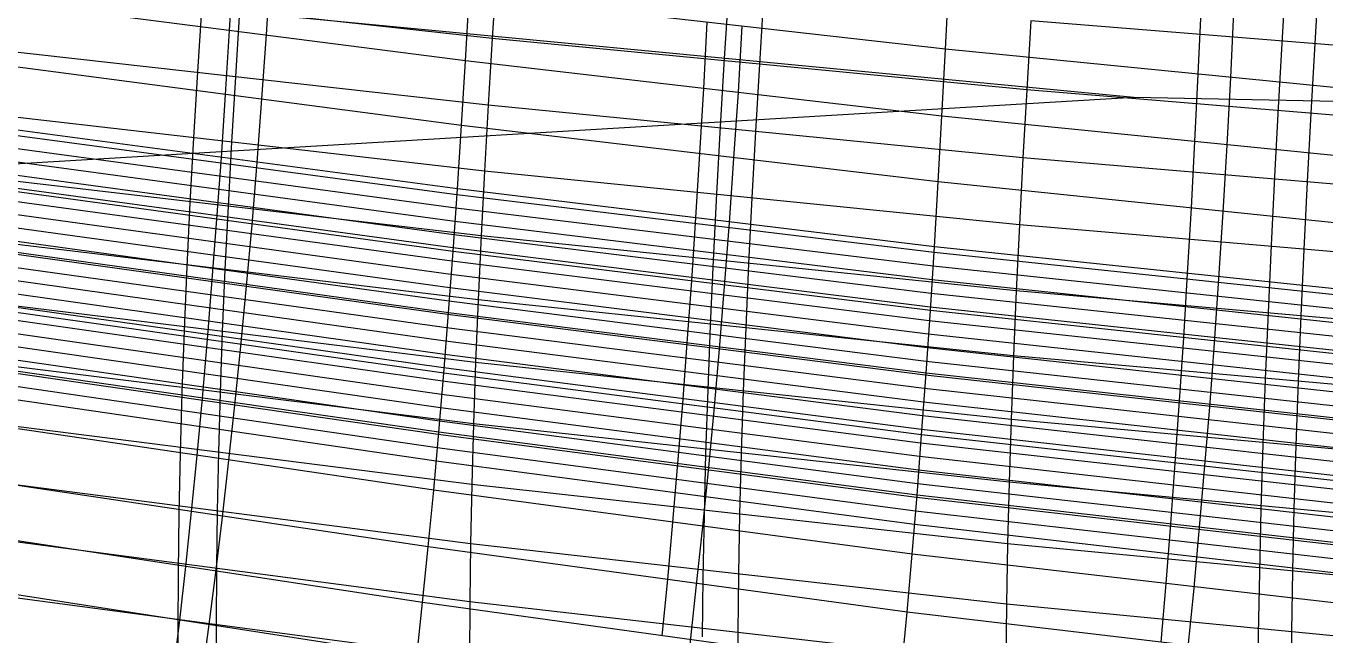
# Model space of a CAD drawing. Extents: x -530 to 530, y -2 to 255.
# Drawn here: x -324.9 to -270.1, y 64.2 to 89.9 of the extents above; entities that cross this region are included whole.
import ezdxf

# ---------------------------------------------------------------- set-up
doc = ezdxf.new("R2010")
doc.units = 0
doc.header["$MEASUREMENT"] = 0
doc.layers.add('default', color=7, linetype='Continuous')

msp = doc.modelspace()

# ---------------------------------------------------------------- linework, layer by layer
at = {"layer": 'default', "color": 1, "linetype": 'Continuous'}
for p, q in [((-278.156, 86.86, 428.865), (-423.606, 100.771, 290.836)), ((-278.156, 86.86, 428.865), (-384.193, 80.548, 258.226)), ((-37.205, 82.139, 735.491), (-278.156, 86.86, 428.865))]:
    msp.add_line(p, q, dxfattribs=at)
at = {"layer": 'default', "color": 3, "linetype": 'Continuous'}
for p, q in [((-286.102, 88.897, 83.996), (-285.891, 93.084, 84.09)), ((-306.342, 88.411, 95.353), (-326.222, 90.953, 106.517)), ((-306.342, 88.411, 95.353), (-306.185, 91.172, 95.42)), ((-286.102, 88.897, 83.996), (-306.185, 91.172, 95.42)), ((-286.25, 86.081, 83.921), (-286.102, 88.897, 83.996)), ((-264.781, 86.803, 74.164), (-286.102, 88.897, 83.996)), ((-306.507, 85.691, 95.269), (-326.396, 88.292, 106.441)), ((-306.507, 85.691, 95.269), (-306.342, 88.411, 95.353)), ((-286.25, 86.081, 83.921), (-306.342, 88.411, 95.353)), ((-286.404, 83.306, 83.829), (-286.25, 86.081, 83.921)), ((-264.92, 83.936, 74.083), (-286.25, 86.081, 83.921)), ((-306.681, 83.012, 95.166), (-326.579, 85.671, 106.346)), ((-306.681, 83.012, 95.166), (-306.507, 85.691, 95.269)), ((-286.404, 83.306, 83.829), (-306.507, 85.691, 95.269)), ((-286.568, 80.573, 83.717), (-286.404, 83.306, 83.829)), ((-265.064, 81.112, 73.985), (-286.404, 83.306, 83.829)), ((-306.863, 80.381, 95.044), (-326.77, 83.097, 106.233)), ((-306.863, 80.381, 95.044), (-306.681, 83.012, 95.166)), ((-286.568, 80.573, 83.717), (-306.681, 83.012, 95.166)), ((-307.055, 77.792, 94.902), (-326.971, 80.565, 106.101)), ((-286.739, 77.889, 83.586), (-286.568, 80.573, 83.717)), ((-265.217, 78.329, 73.865), (-286.568, 80.573, 83.717)), ((-307.055, 77.792, 94.902), (-306.863, 80.381, 95.044)), ((-286.739, 77.889, 83.586), (-306.863, 80.381, 95.044)), ((-307.254, 75.251, 94.743), (-327.181, 78.079, 105.952)), ((-307.254, 75.251, 94.743), (-307.055, 77.792, 94.902)), ((-286.918, 75.248, 83.434), (-307.055, 77.792, 94.902)), ((-286.918, 75.248, 83.434), (-286.739, 77.889, 83.586)), ((-265.376, 75.596, 73.726), (-286.739, 77.889, 83.586)), ((-307.462, 72.759, 94.563), (-327.4, 75.642, 105.784)), ((-307.462, 72.759, 94.563), (-307.254, 75.251, 94.743)), ((-287.105, 72.656, 83.263), (-307.254, 75.251, 94.743)), ((-287.105, 72.656, 83.263), (-286.918, 75.248, 83.434)), ((-265.544, 72.907, 73.565), (-286.918, 75.248, 83.434)), ((-307.68, 70.316, 94.361), (-327.629, 73.252, 105.594)), ((-307.68, 70.316, 94.361), (-307.462, 72.759, 94.563)), ((-287.301, 70.114, 83.072), (-307.462, 72.759, 94.563)), ((-287.301, 70.114, 83.072), (-287.105, 72.656, 83.263)), ((-265.719, 70.268, 73.385), (-287.105, 72.656, 83.263)), ((-307.909, 67.924, 94.137), (-327.869, 70.913, 105.383)), ((-307.909, 67.924, 94.137), (-307.68, 70.316, 94.361)), ((-287.506, 67.621, 82.857), (-307.68, 70.316, 94.361)), ((-287.506, 67.621, 82.857), (-287.301, 70.114, 83.072)), ((-265.901, 67.68, 73.183), (-287.301, 70.114, 83.072)), ((-308.146, 65.582, 93.893), (-328.118, 68.622, 105.153)), ((-308.146, 65.582, 93.893), (-307.909, 67.924, 94.137)), ((-287.72, 65.181, 82.62), (-307.909, 67.924, 94.137)), ((-287.72, 65.181, 82.62), (-287.506, 67.621, 82.857)), ((-266.093, 65.141, 72.958), (-287.506, 67.621, 82.857)), ((-308.392, 63.294, 93.629), (-328.377, 66.384, 104.904)), ((-308.392, 63.294, 93.629), (-308.146, 65.582, 93.893)), ((-287.943, 62.791, 82.362), (-308.146, 65.582, 93.893)), ((-287.943, 62.791, 82.362), (-287.72, 65.181, 82.62)), ((-266.294, 62.656, 72.709), (-287.72, 65.181, 82.62))]:
    msp.add_line(p, q, dxfattribs=at)
at = {"layer": 'default', "color": 7, "linetype": 'Continuous'}
for p, q in [((-316.282, 89.682, 100.935), (-316.12, 92.412, 100.999)), ((-275.442, 87.85, 79.08), (-275.238, 92.075, 79.178)), ((-270.359, 92.11, 30.302), (-270.532, 89.138, 30.129)), ((-293.765, 91.156, 40.24), (-293.942, 88.271, 40.093)), ((-315.862, 90.522, 52.228), (-316.039, 87.734, 52.11)), ((-296.296, 87.246, 89.637), (-296.143, 90.034, 89.708)), ((-316.451, 86.992, 100.855), (-316.282, 89.682, 100.935)), ((-270.532, 89.138, 30.129), (-270.696, 86.204, 29.973)), ((-293.942, 88.271, 40.093), (-294.108, 85.43, 39.967)), ((-316.039, 87.734, 52.11), (-316.203, 84.987, 52.015)), ((-275.585, 85.008, 79.002), (-275.442, 87.85, 79.08)), ((-296.456, 84.499, 89.549), (-296.296, 87.246, 89.637)), ((-316.63, 84.342, 100.756), (-316.451, 86.992, 100.855)), ((-270.696, 86.204, 29.973), (-270.849, 83.314, 29.839)), ((-316.203, 84.987, 52.015), (-316.35, 82.283, 51.947)), ((-294.108, 85.43, 39.967), (-294.261, 82.631, 39.864)), ((-275.734, 82.209, 78.907), (-275.585, 85.008, 79.002)), ((-296.625, 81.793, 89.441), (-296.456, 84.499, 89.549)), ((-316.817, 81.739, 100.638), (-316.63, 84.342, 100.756)), ((-270.849, 83.314, 29.839), (-270.991, 80.466, 29.729)), ((-316.35, 82.283, 51.947), (-316.481, 79.621, 51.907)), ((-294.261, 82.631, 39.864), (-294.4, 79.875, 39.79)), ((-275.892, 79.451, 78.791), (-275.734, 82.209, 78.907)), ((-317.013, 79.178, 100.502), (-316.817, 81.739, 100.638)), ((-296.801, 79.135, 89.315), (-296.625, 81.793, 89.441)), ((-270.991, 80.466, 29.729), (-271.119, 77.663, 29.649)), ((-316.481, 79.621, 51.907), (-316.592, 77.007, 51.901)), ((-294.4, 79.875, 39.79), (-294.522, 77.162, 39.745)), ((-276.057, 76.742, 78.656), (-275.892, 79.451, 78.791)), ((-317.217, 76.665, 100.347), (-317.013, 79.178, 100.502)), ((-296.986, 76.52, 89.168), (-296.801, 79.135, 89.315)), ((-271.119, 77.663, 29.649), (-271.233, 74.904, 29.598)), ((-316.592, 77.007, 51.901), (-316.685, 74.438, 51.927)), ((-294.522, 77.162, 39.745), (-294.626, 74.499, 39.735)), ((-276.231, 74.077, 78.499), (-276.057, 76.742, 78.656)), ((-317.431, 74.201, 100.173), (-317.217, 76.665, 100.347)), ((-297.18, 73.953, 89.003), (-296.986, 76.52, 89.168)), ((-294.626, 74.499, 39.735), (-294.713, 71.88, 39.758)), ((-271.233, 74.904, 29.598), (-271.329, 72.195, 29.585)), ((-317.655, 71.784, 99.977), (-317.431, 74.201, 100.173)), ((-316.685, 74.438, 51.927), (-316.757, 71.916, 51.988)), ((-297.381, 71.437, 88.817), (-297.18, 73.953, 89.003)), ((-276.412, 71.462, 78.324), (-276.231, 74.077, 78.499)), ((-317.889, 69.418, 99.76), (-317.655, 71.784, 99.977)), ((-316.757, 71.916, 51.988), (-316.81, 69.444, 52.082)), ((-294.713, 71.88, 39.758), (-294.78, 69.311, 39.819)), ((-271.329, 72.195, 29.585), (-271.409, 69.532, 29.606)), ((-297.593, 68.968, 88.609), (-297.381, 71.437, 88.817)), ((-276.601, 68.897, 78.127), (-276.412, 71.462, 78.324)), ((-318.132, 67.102, 99.523), (-317.889, 69.418, 99.76)), ((-316.81, 69.444, 52.082), (-316.841, 67.023, 52.213)), ((-294.78, 69.311, 39.819), (-294.829, 66.791, 39.913)), ((-271.409, 69.532, 29.606), (-271.471, 66.918, 29.666)), ((-297.814, 66.552, 88.378), (-297.593, 68.968, 88.609)), ((-276.799, 66.381, 77.907), (-276.601, 68.897, 78.127)), ((-318.384, 64.839, 99.267), (-318.132, 67.102, 99.523)), ((-316.841, 67.023, 52.213), (-316.852, 64.652, 52.378)), ((-271.471, 66.918, 29.666), (-271.516, 64.356, 29.76)), ((-298.044, 64.186, 88.127), (-297.814, 66.552, 88.378)), ((-294.829, 66.791, 39.913), (-294.858, 64.325, 40.046)), ((-277.007, 63.919, 77.664), (-276.799, 66.381, 77.907)), ((-318.648, 62.63, 98.986), (-318.384, 64.839, 99.267)), ((-316.852, 64.652, 52.378), (-316.84, 62.335, 52.584)), ((-294.858, 64.325, 40.046), (-294.868, 61.909, 40.215)), ((-271.516, 64.356, 29.76), (-271.543, 61.848, 29.895))]:
    msp.add_line(p, q, dxfattribs=at)
at = {"layer": 'default', "color": 4, "linetype": 'Continuous'}
for p, q in [((-314.725, 89.515, 103.636), (-314.555, 92.265, 103.711)), ((-271.731, 92.389, 27.062), (-271.905, 89.397, 26.887)), ((-274.067, 87.71, 81.991), (-273.878, 91.992, 82.097)), ((-295.247, 91.416, 37.106), (-295.426, 88.509, 36.958)), ((-317.46, 90.764, 49.181), (-317.639, 87.95, 49.062)), ((-294.832, 87.083, 92.436), (-294.672, 89.891, 92.518)), ((-314.922, 86.803, 103.511), (-314.725, 89.515, 103.636)), ((-271.905, 89.397, 26.887), (-272.071, 86.44, 26.73)), ((-295.426, 88.509, 36.958), (-295.595, 85.642, 36.83)), ((-317.639, 87.95, 49.062), (-317.807, 85.17, 48.965)), ((-274.217, 84.849, 81.902), (-274.067, 87.71, 81.991)), ((-315.128, 84.13, 103.367), (-314.922, 86.803, 103.511)), ((-295.018, 84.313, 92.302), (-294.832, 87.083, 92.436)), ((-272.071, 86.44, 26.73), (-272.227, 83.523, 26.594)), ((-295.595, 85.642, 36.83), (-295.752, 82.809, 36.725)), ((-317.807, 85.17, 48.965), (-317.957, 82.427, 48.896)), ((-274.391, 82.026, 81.758), (-274.217, 84.849, 81.902)), ((-315.338, 81.503, 103.212), (-315.128, 84.13, 103.367)), ((-295.213, 81.584, 92.147), (-295.018, 84.313, 92.302)), ((-272.227, 83.523, 26.594), (-272.372, 80.642, 26.482)), ((-286.584, 80.326, 83.705), (-306.698, 82.769, 95.154)), ((-295.752, 82.809, 36.725), (-295.892, 80.014, 36.649)), ((-317.957, 82.427, 48.896), (-318.092, 79.722, 48.855)), ((-286.625, 79.753, 83.668), (-306.742, 82.208, 95.12)), ((-286.666, 79.18, 83.631), (-306.785, 81.646, 95.085)), ((-274.573, 79.244, 81.594), (-274.391, 82.026, 81.758)), ((-315.567, 78.92, 103.02), (-315.338, 81.503, 103.212)), ((-286.707, 78.607, 83.594), (-306.829, 81.084, 95.05)), ((-295.411, 78.901, 91.982), (-295.213, 81.584, 92.147)), ((-286.748, 78.034, 83.557), (-306.873, 80.523, 95.016)), ((-272.372, 80.642, 26.482), (-272.502, 77.799, 26.399)), ((-295.892, 80.014, 36.649), (-296.018, 77.258, 36.603)), ((-318.092, 79.722, 48.855), (-318.205, 77.059, 48.848)), ((-286.789, 77.46, 83.52), (-306.916, 79.961, 94.981)), ((-315.812, 76.385, 102.798), (-315.567, 78.92, 103.02)), ((-286.83, 76.887, 83.483), (-306.96, 79.399, 94.947)), ((-295.627, 76.263, 91.777), (-295.411, 78.901, 91.982)), ((-274.758, 76.51, 81.418), (-274.573, 79.244, 81.594)), ((-286.871, 76.314, 83.446), (-307.004, 78.838, 94.912)), ((-286.911, 75.741, 83.409), (-307.047, 78.276, 94.877)), ((-272.502, 77.799, 26.399), (-272.619, 74.995, 26.348)), ((-286.952, 75.168, 83.372), (-307.091, 77.714, 94.843)), ((-296.018, 77.258, 36.603), (-296.124, 74.545, 36.592)), ((-318.205, 77.059, 48.848), (-318.301, 74.438, 48.874)), ((-286.993, 74.595, 83.335), (-307.135, 77.152, 94.808)), ((-316.062, 73.897, 102.562), (-315.812, 76.385, 102.798)), ((-287.034, 74.022, 83.298), (-307.178, 76.591, 94.773)), ((-295.858, 73.675, 91.542), (-295.627, 76.263, 91.777)), ((-274.961, 73.822, 81.203), (-274.758, 76.51, 81.418)), ((-287.075, 73.449, 83.261), (-307.222, 76.029, 94.739)), ((-287.116, 72.876, 83.224), (-307.266, 75.467, 94.704)), ((-287.157, 72.303, 83.187), (-307.309, 74.906, 94.669)), ((-296.124, 74.545, 36.592), (-296.213, 71.874, 36.616)), ((-272.619, 74.995, 26.348), (-272.717, 72.236, 26.334)), ((-318.301, 74.438, 48.874), (-318.374, 71.861, 48.937)), ((-287.198, 71.73, 83.149), (-307.353, 74.344, 94.635)), ((-316.328, 71.456, 102.297), (-316.062, 73.897, 102.562)), ((-287.239, 71.157, 83.112), (-307.397, 73.782, 94.6)), ((-296.095, 71.134, 91.293), (-295.858, 73.675, 91.542)), ((-275.178, 71.185, 80.954), (-274.961, 73.822, 81.203)), ((-287.28, 70.584, 83.075), (-307.44, 73.22, 94.566)), ((-287.321, 70.011, 83.038), (-307.484, 72.659, 94.531)), ((-318.374, 71.861, 48.937), (-318.429, 69.331, 49.033)), ((-287.362, 69.438, 83.001), (-307.528, 72.097, 94.496)), ((-296.213, 71.874, 36.616), (-296.281, 69.25, 36.677)), ((-272.717, 72.236, 26.334), (-272.8, 69.52, 26.355)), ((-316.603, 69.069, 102.009), (-316.328, 71.456, 102.297)), ((-287.403, 68.865, 82.964), (-307.571, 71.535, 94.462)), ((-296.346, 68.642, 91.012), (-296.095, 71.134, 91.293)), ((-275.399, 68.595, 80.691), (-275.178, 71.185, 80.954)), ((-318.429, 69.331, 49.033), (-318.46, 66.848, 49.167)), ((-316.885, 66.731, 101.709), (-316.603, 69.069, 102.009)), ((-296.281, 69.25, 36.677), (-296.333, 66.672, 36.774)), ((-272.8, 69.52, 26.355), (-272.862, 66.851, 26.415)), ((-296.606, 66.203, 90.709), (-296.346, 68.642, 91.012)), ((-275.634, 66.054, 80.397), (-275.399, 68.595, 80.691)), ((-318.46, 66.848, 49.167), (-318.473, 64.411, 49.338)), ((-272.862, 66.851, 26.415), (-272.91, 64.229, 26.512)), ((-317.18, 64.446, 101.38), (-316.885, 66.731, 101.709)), ((-296.333, 66.672, 36.774), (-296.362, 64.143, 36.91)), ((-296.871, 63.816, 90.392), (-296.606, 66.203, 90.709)), ((-275.878, 63.569, 80.078), (-275.634, 66.054, 80.397)), ((-318.473, 64.411, 49.338), (-318.454, 62.024, 49.559)), ((-317.482, 62.214, 101.034), (-317.18, 64.446, 101.38)), ((-272.91, 64.229, 26.512), (-272.937, 61.657, 26.65))]:
    msp.add_line(p, q, dxfattribs=at)
at = {"layer": 'default', "color": 5, "linetype": 'Continuous'}
for p, q in [((-305.025, 92.209, 45.865), (-305.208, 89.35, 45.722)), ((-305.208, 89.35, 45.722), (-326.515, 91.694, 58.733)), ((-282.505, 90.102, 34.616), (-282.676, 87.192, 34.465)), ((-258.559, 88.174, 25.642), (-282.505, 90.102, 34.616)), ((-305.208, 89.35, 45.722), (-305.38, 86.535, 45.6)), ((-282.676, 87.192, 34.465), (-305.208, 89.35, 45.722)), ((-305.38, 86.535, 45.6), (-326.698, 88.934, 58.62)), ((-282.676, 87.192, 34.465), (-282.836, 84.325, 34.335)), ((-258.716, 85.216, 25.482), (-282.676, 87.192, 34.465)), ((-305.539, 83.761, 45.5), (-326.867, 86.214, 58.529)), ((-305.38, 86.535, 45.6), (-305.539, 83.761, 45.5)), ((-282.836, 84.325, 34.335), (-305.38, 86.535, 45.6)), ((-282.836, 84.325, 34.335), (-282.984, 81.501, 34.228)), ((-258.863, 82.303, 25.344), (-282.836, 84.325, 34.335)), ((-305.681, 81.029, 45.429), (-327.019, 83.536, 58.464)), ((-305.539, 83.761, 45.5), (-305.681, 81.029, 45.429)), ((-282.984, 81.501, 34.228), (-305.539, 83.761, 45.5)), ((-282.984, 81.501, 34.228), (-283.118, 78.72, 34.151)), ((-258.999, 79.432, 25.23), (-282.984, 81.501, 34.228)), ((-305.808, 78.342, 45.386), (-327.154, 80.901, 58.427)), ((-305.681, 81.029, 45.429), (-305.808, 78.342, 45.386)), ((-283.118, 78.72, 34.151), (-305.681, 81.029, 45.429)), ((-305.808, 78.342, 45.386), (-305.916, 75.701, 45.378)), ((-283.236, 75.983, 34.103), (-305.808, 78.342, 45.386)), ((-283.118, 78.72, 34.151), (-283.236, 75.983, 34.103)), ((-259.121, 76.606, 25.147), (-283.118, 78.72, 34.151)), ((-305.916, 75.701, 45.378), (-327.269, 78.313, 58.424)), ((-306.005, 73.107, 45.402), (-327.365, 75.769, 58.451)), ((-305.916, 75.701, 45.378), (-306.005, 73.107, 45.402)), ((-283.337, 73.296, 34.092), (-305.916, 75.701, 45.378)), ((-283.236, 75.983, 34.103), (-283.337, 73.296, 34.092)), ((-259.229, 73.825, 25.094), (-283.236, 75.983, 34.103)), ((-306.075, 70.56, 45.464), (-327.439, 73.272, 58.513)), ((-306.005, 73.107, 45.402), (-306.075, 70.56, 45.464)), ((-283.42, 70.654, 34.114), (-306.005, 73.107, 45.402)), ((-283.337, 73.296, 34.092), (-283.42, 70.654, 34.114)), ((-259.321, 71.094, 25.078), (-283.337, 73.296, 34.092)), ((-306.126, 68.063, 45.557), (-327.494, 70.824, 58.607)), ((-306.075, 70.56, 45.464), (-306.126, 68.063, 45.557)), ((-283.485, 68.061, 34.174), (-306.075, 70.56, 45.464)), ((-283.42, 70.654, 34.114), (-283.485, 68.061, 34.174)), ((-259.398, 68.41, 25.098), (-283.42, 70.654, 34.114)), ((-306.156, 65.619, 45.689), (-327.526, 68.427, 58.737)), ((-306.126, 68.063, 45.557), (-306.156, 65.619, 45.689)), ((-283.532, 65.52, 34.268), (-306.126, 68.063, 45.557)), ((-283.485, 68.061, 34.174), (-283.532, 65.52, 34.268)), ((-259.457, 65.775, 25.157), (-283.485, 68.061, 34.174)), ((-306.166, 63.224, 45.856), (-327.537, 66.079, 58.901)), ((-306.156, 65.619, 45.689), (-306.166, 63.224, 45.856)), ((-283.56, 63.031, 34.403), (-306.156, 65.619, 45.689)), ((-283.532, 65.52, 34.268), (-283.56, 63.031, 34.403)), ((-259.5, 63.192, 25.251), (-283.532, 65.52, 34.268))]:
    msp.add_line(p, q, dxfattribs=at)
at = {"layer": 'default', "color": 30, "linetype": 'Continuous'}
for p, q in [((-306.698, 82.769, 95.154), (-326.596, 85.434, 106.335)), ((-306.742, 82.208, 95.12), (-326.642, 84.884, 106.303)), ((-306.785, 81.646, 95.085), (-326.688, 84.335, 106.27)), ((-306.829, 81.084, 95.05), (-326.734, 83.786, 106.238)), ((-306.873, 80.523, 95.016), (-326.78, 83.236, 106.206)), ((-306.916, 79.961, 94.981), (-326.826, 82.687, 106.174)), ((-306.96, 79.399, 94.947), (-326.872, 82.137, 106.141)), ((-307.004, 78.838, 94.912), (-326.918, 81.588, 106.109)), ((-307.047, 78.276, 94.877), (-326.964, 81.038, 106.077)), ((-307.091, 77.714, 94.843), (-327.01, 80.489, 106.044)), ((-265.231, 78.077, 73.852), (-286.584, 80.326, 83.705)), ((-307.135, 77.152, 94.808), (-327.055, 79.939, 106.012)), ((-265.27, 77.494, 73.813), (-286.625, 79.753, 83.668)), ((-307.178, 76.591, 94.773), (-327.101, 79.39, 105.98)), ((-265.308, 76.91, 73.774), (-286.666, 79.18, 83.631)), ((-307.222, 76.029, 94.739), (-327.147, 78.841, 105.947)), ((-265.346, 76.327, 73.735), (-286.707, 78.607, 83.594)), ((-307.266, 75.467, 94.704), (-327.193, 78.291, 105.915)), ((-265.385, 75.743, 73.696), (-286.748, 78.034, 83.557)), ((-307.309, 74.906, 94.669), (-327.239, 77.742, 105.883)), ((-265.423, 75.16, 73.657), (-286.789, 77.46, 83.52)), ((-307.353, 74.344, 94.635), (-327.285, 77.192, 105.85)), ((-265.461, 74.576, 73.617), (-286.83, 76.887, 83.483)), ((-307.397, 73.782, 94.6), (-327.331, 76.643, 105.818)), ((-265.499, 73.993, 73.578), (-286.871, 76.314, 83.446)), ((-307.44, 73.22, 94.566), (-327.377, 76.093, 105.786)), ((-265.538, 73.409, 73.539), (-286.911, 75.741, 83.409)), ((-307.484, 72.659, 94.531), (-327.423, 75.544, 105.753)), ((-265.576, 72.826, 73.5), (-286.952, 75.168, 83.372)), ((-307.528, 72.097, 94.496), (-327.469, 74.994, 105.721)), ((-265.614, 72.243, 73.461), (-286.993, 74.595, 83.335)), ((-307.571, 71.535, 94.462), (-327.515, 74.445, 105.689)), ((-265.653, 71.659, 73.422), (-287.034, 74.022, 83.298)), ((-265.691, 71.076, 73.383), (-287.075, 73.449, 83.261)), ((-265.729, 70.492, 73.344), (-287.116, 72.876, 83.224)), ((-265.768, 69.909, 73.305), (-287.157, 72.303, 83.187)), ((-265.806, 69.325, 73.266), (-287.198, 71.73, 83.149)), ((-265.844, 68.742, 73.227), (-287.239, 71.157, 83.112)), ((-265.883, 68.158, 73.187), (-287.28, 70.584, 83.075)), ((-265.921, 67.575, 73.148), (-287.321, 70.011, 83.038)), ((-265.959, 66.991, 73.109), (-287.362, 69.438, 83.001)), ((-265.997, 66.408, 73.07), (-287.403, 68.865, 82.964))]:
    msp.add_line(p, q, dxfattribs=at)

doc.saveas('drawing.dxf')
